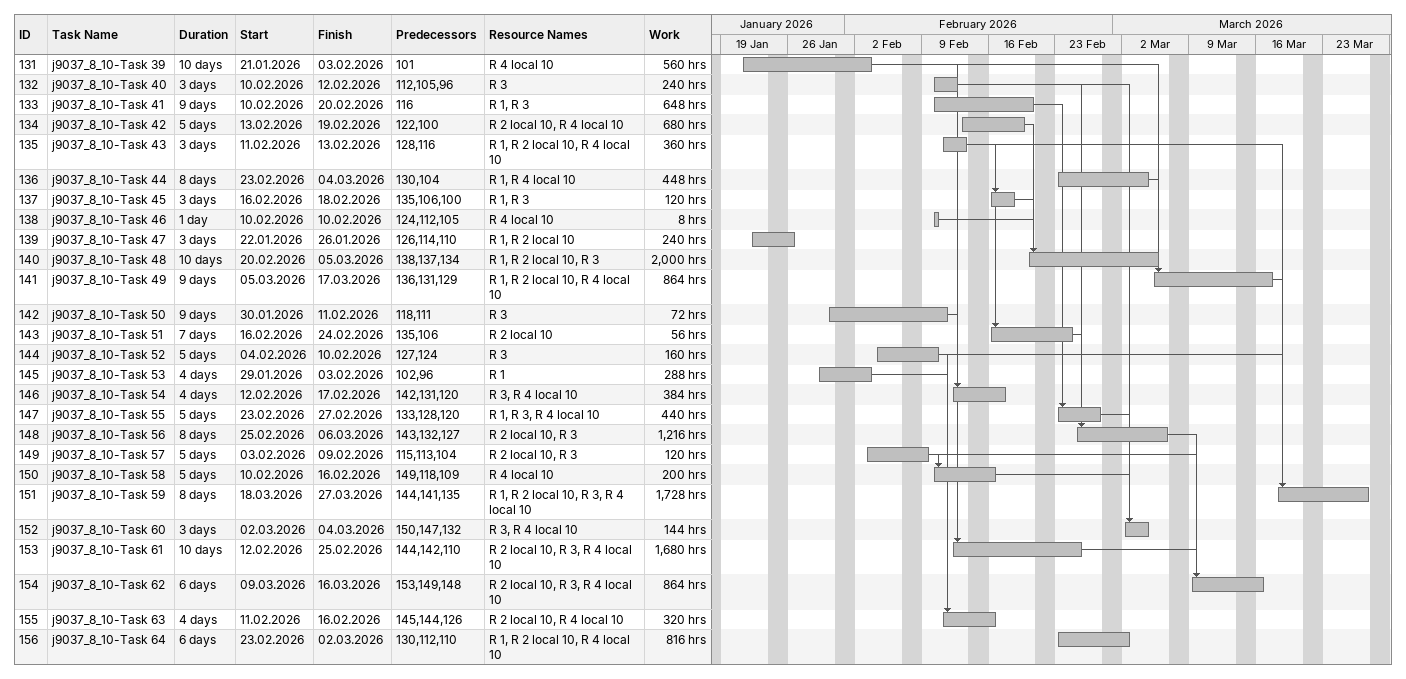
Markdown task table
| ID | Task | Duration | Start | Finish | Predecessors | Resources | Work (h) |
|---|---|---|---|---|---|---|---|
| 131 | j9037_8_10-Task 39 | 10d | 2026-01-21 | 2026-02-03 | 101 | R 4 local 10 | 560 |
| 132 | j9037_8_10-Task 40 | 3d | 2026-02-10 | 2026-02-12 | 112, 105, 96 | R 3 | 240 |
| 133 | j9037_8_10-Task 41 | 9d | 2026-02-10 | 2026-02-20 | 116 | R 1, R 3 | 648 |
| 134 | j9037_8_10-Task 42 | 5d | 2026-02-13 | 2026-02-19 | 122, 100 | R 2 local 10, R 4 local 10 | 680 |
| 135 | j9037_8_10-Task 43 | 3d | 2026-02-11 | 2026-02-13 | 128, 116 | R 1, R 2 local 10, R 4 local 10 | 360 |
| 136 | j9037_8_10-Task 44 | 8d | 2026-02-23 | 2026-03-04 | 130, 104 | R 1, R 4 local 10 | 448 |
| 137 | j9037_8_10-Task 45 | 3d | 2026-02-16 | 2026-02-18 | 135, 106, 100 | R 1, R 3 | 120 |
| 138 | j9037_8_10-Task 46 | 1d | 2026-02-10 | 2026-02-10 | 124, 112, 105 | R 4 local 10 | 8 |
| 139 | j9037_8_10-Task 47 | 3d | 2026-01-22 | 2026-01-26 | 126, 114, 110 | R 1, R 2 local 10 | 240 |
| 140 | j9037_8_10-Task 48 | 10d | 2026-02-20 | 2026-03-05 | 138, 137, 134 | R 1, R 2 local 10, R 3 | 2000 |
| 141 | j9037_8_10-Task 49 | 9d | 2026-03-05 | 2026-03-17 | 136, 131, 129 | R 1, R 2 local 10, R 4 local 10 | 864 |
| 142 | j9037_8_10-Task 50 | 9d | 2026-01-30 | 2026-02-11 | 118, 111 | R 3 | 72 |
| 143 | j9037_8_10-Task 51 | 7d | 2026-02-16 | 2026-02-24 | 135, 106 | R 2 local 10 | 56 |
| 144 | j9037_8_10-Task 52 | 5d | 2026-02-04 | 2026-02-10 | 127, 124 | R 3 | 160 |
| 145 | j9037_8_10-Task 53 | 4d | 2026-01-29 | 2026-02-03 | 102, 96 | R 1 | 288 |
| 146 | j9037_8_10-Task 54 | 4d | 2026-02-12 | 2026-02-17 | 142, 131, 120 | R 3, R 4 local 10 | 384 |
| 147 | j9037_8_10-Task 55 | 5d | 2026-02-23 | 2026-02-27 | 133, 128, 120 | R 1, R 3, R 4 local 10 | 440 |
| 148 | j9037_8_10-Task 56 | 8d | 2026-02-25 | 2026-03-06 | 143, 132, 127 | R 2 local 10, R 3 | 1216 |
| 149 | j9037_8_10-Task 57 | 5d | 2026-02-03 | 2026-02-09 | 115, 113, 104 | R 2 local 10, R 3 | 120 |
| 150 | j9037_8_10-Task 58 | 5d | 2026-02-10 | 2026-02-16 | 149, 118, 109 | R 4 local 10 | 200 |
| 151 | j9037_8_10-Task 59 | 8d | 2026-03-18 | 2026-03-27 | 144, 141, 135 | R 1, R 2 local 10, R 3, R 4 local 10 | 1728 |
| 152 | j9037_8_10-Task 60 | 3d | 2026-03-02 | 2026-03-04 | 150, 147, 132 | R 3, R 4 local 10 | 144 |
| 153 | j9037_8_10-Task 61 | 10d | 2026-02-12 | 2026-02-25 | 144, 142, 110 | R 2 local 10, R 3, R 4 local 10 | 1680 |
| 154 | j9037_8_10-Task 62 | 6d | 2026-03-09 | 2026-03-16 | 153, 149, 148 | R 2 local 10, R 3, R 4 local 10 | 864 |
| 155 | j9037_8_10-Task 63 | 4d | 2026-02-11 | 2026-02-16 | 145, 144, 126 | R 2 local 10, R 4 local 10 | 320 |
| 156 | j9037_8_10-Task 64 | 6d | 2026-02-23 | 2026-03-02 | 130, 112, 110 | R 1, R 2 local 10, R 4 local 10 | 816 |
